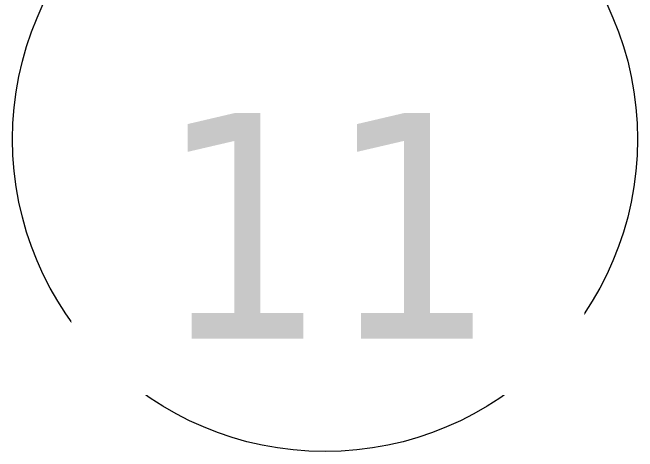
# Model space of a CAD drawing. Header units: millimetres. Extents: x 5356 to 209803, y -16346 to 109894.
# Drawn here: x 98963 to 100943, y 13481 to 14873 of the extents above; entities that cross this region are included whole.
import ezdxf

# ---------------------------------------------------------------- set-up
doc = ezdxf.new("R2010")
doc.units = ezdxf.units.MM
doc.layers.add('S-GRID-IDEN', color=1, linetype='Continuous', lineweight=9)
doc.styles.add('Tahoma_B', font='tahomabd_0.ttf', dxfattribs={"height": 715})

# ---------------------------------------------------------------- blocks, each defined once
blk = doc.blocks.new('Grid - M_Grid Head - Circle-353313-TKCS_MB ĐỊNH VỊ MỐC TỌA ĐỘ CÔNG TRÌNH')
at = {"layer": 'S-GRID-IDEN'}
blk.add_circle((0, 0), 4.5, dxfattribs=at)

msp = doc.modelspace()

# ---------------------------------------------------------------- block references
at = {"layer": 'S-GRID-IDEN', "xscale": 219.9999999999998, "yscale": 219.9999999999998, "zscale": 219.9999999999998}
msp.add_blockref('Grid - M_Grid Head - Circle-353313-TKCS_MB ĐỊNH VỊ MỐC TỌA ĐỘ CÔNG TRÌNH', (99952.6, 14470.6), dxfattribs=at)

# ---------------------------------------------------------------- next in the draw order: texts
at = {"layer": 'S-GRID-IDEN', "insert": (99961.8, 14196), "char_height": 715, "width": 1267.2, "attachment_point": 5, "line_spacing_factor": 0.996129, "style": 'Tahoma_B', "bg_fill": 3, "box_fill_scale": 1.25, "bg_fill_color": 256, "bg_fill_true_color": 13158600, "bg_fill_transparency": 0}
msp.add_mtext('\\pt2793.99835,5587.9967,8382.0022,11176.00055,13969.9989,16763.99725,19558.00275,22352.0011,25145.99945,27939.9978,30734.0033,33528.00165,36322,39115.99835,41909.9967,44704.0022,47498.00055,50291.9989,53085.99725,55880.00275,58674.0011,61467.99945,64261.9978,67056.0033,69850.00165,72644,75437.99835,78231.9967,81026.0022,83820.00055,86613.9989,89407.99725;11', dxfattribs=at)

doc.saveas('drawing.dxf')
